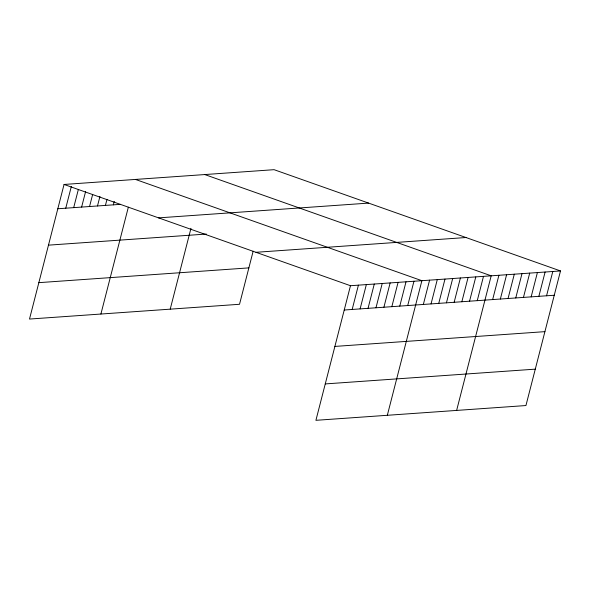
<?xml version="1.0" encoding="UTF-8"?>
<svg xmlns="http://www.w3.org/2000/svg" width="590" height="590" viewBox="0 0 590 590"><rect width="100%" height="100%" fill="white"/><g stroke="black" fill="none" stroke-linecap="round" stroke-linejoin="round"><path stroke-width="0.89" d="M560.5 270.943L350.475 285.715L315.916 420.316L525.941 405.544L560.5 270.943L274.084 169.684L64.059 184.456L29.5 319.057L239.525 304.285L253.147 251.215M65.755 208.196L71.324 186.499M73.691 207.636L78.367 189.412M81.627 207.083L85.631 191.455M89.555 206.522L92.674 194.368M97.49 205.962L99.946 196.418M105.426 205.409L106.989 199.332M113.361 204.848L114.254 201.374M100.905 314.035L128.34 207.201M170.215 309.16L190.968 228.323M352.171 309.462L358.41 285.154M360.106 308.902L366.346 284.601M368.042 308.341L374.281 284.041M375.978 307.788L382.217 283.48M383.906 307.228L390.145 282.927M391.841 306.667L398.08 282.367M399.777 306.114L406.016 281.806M407.712 305.554L413.951 281.253M387.328 415.294L421.887 280.693L135.471 179.434M423.347 304.455L429.586 280.154M431.047 303.909L437.286 279.608M438.746 303.371L444.985 279.07M446.446 302.825L452.685 278.524M454.152 302.286L460.392 277.986M461.852 301.748L468.091 277.44M469.551 301.202L475.791 276.902M477.251 300.664L483.49 276.363M456.63 410.419L491.19 275.818L204.774 174.559M492.65 299.58L498.897 275.279M500.357 299.034L506.596 274.733M508.056 298.496L514.296 274.195M515.756 297.95L521.995 273.649M523.455 297.412L529.695 273.111M531.155 296.873L537.394 272.565M538.862 296.328L545.101 272.027M546.561 295.789L552.8 271.489M57.82 208.757L120.412 204.354M158.577 217.872L368.603 203.1M48.476 245.152L206.301 234.053M255.957 252.299L465.982 237.527M38.844 282.654L248.869 267.882M344.236 310.016L554.261 295.243M334.891 346.419L544.917 331.646M325.26 383.92L535.285 369.148M64.059 184.456L350.475 285.715"/></g></svg>
